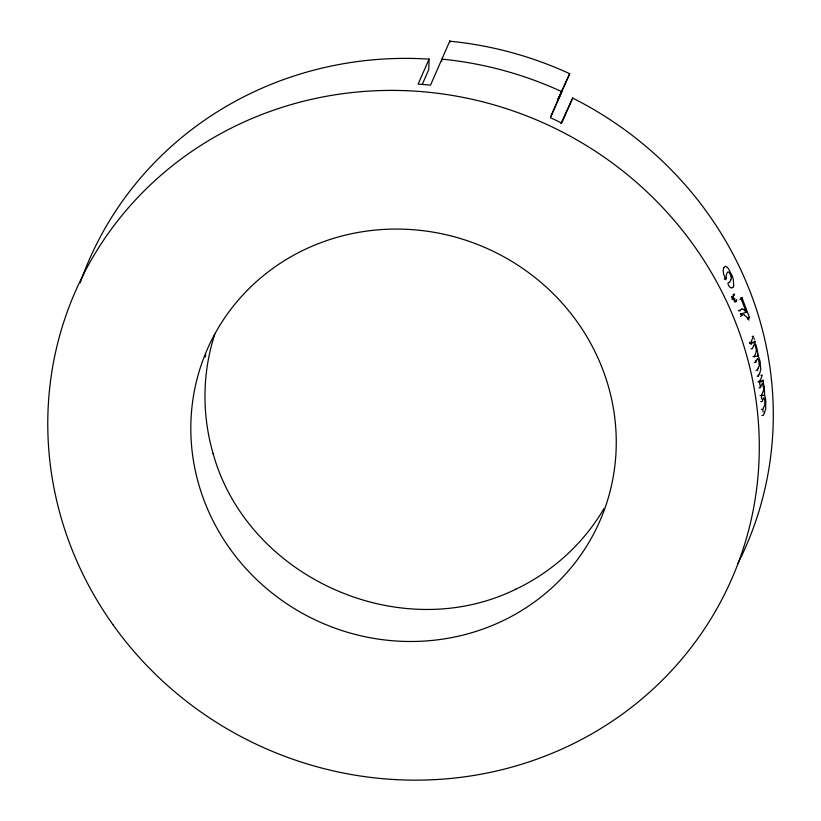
<?xml version="1.0" encoding="UTF-8"?>
<svg xmlns="http://www.w3.org/2000/svg" width="821" height="821" viewBox="0 0 821 821"><rect width="100%" height="100%" fill="white"/><g stroke="black" fill="none" stroke-linecap="round" stroke-linejoin="round"><path stroke-width="1.23" d="M449.959 42.333L449.867 41.101M441.708 61.483L441.872 59.122A358.284 342.254 23.6 0 1 561.831 91.685L557.387 101.291M756.315 351.131L756.12 352.055A41.307 7.184 78.8 0 1 755.967 352.486L754.386 356.683M763.499 390.293L763.263 391.227A41.307 6.004 85.3 0 1 763.099 391.648L762.935 392.058M733.687 285.267L733.256 279.13A8.477 1.97 66.4 0 0 732.281 276.287M726.267 275.127L727.201 272.777A38.885 8.774 65.1 0 1 727.642 272.12L728.638 272.038A3.161 0.718 65.6 0 1 729.397 272.911A3.192 0.729 65.8 0 1 730.834 275.989L731.049 276.913M214.763 334.321C202.161 372.867 201.833 415.026 213.203 453.91L213.101 453.592C247.603 577.748 400.073 645.973 515.711 589.273L515.414 589.416C552.051 572.052 583.372 543.81 603.846 508.763M730.813 279.838L730.064 281.552A33.107 7.327 66.4 0 1 729.366 282.414M561.164 92.188L569.712 73.633L550.47 117.711A358.284 342.254 23.6 0 1 561.738 123.129L572.73 97.956L560.907 123.468M758.06 368.311L757.475 370.733M758.132 368.126L759.097 365.909A19.519 3.202 81.1 0 0 759.251 365.376L758.748 360.409L757.424 358.531A29.956 5.08 79.8 0 0 757.106 359.064L755.7 362.307L754.355 362.554M759.702 373.216L760.78 369.645L760.113 362.769M763.653 407.483L764.608 405.266A19.519 2.637 87.5 0 0 764.782 404.732L764.772 399.714L763.838 397.785A29.956 4.218 86.3 0 0 763.53 398.318L762.124 401.572L760.759 401.654M764.495 412.645L765.685 408.961L765.695 402.116M422.22 84.553L428.757 69.518L429.147 58.979L418.105 84.142A358.284 342.254 23.6 0 1 430.502 85.148L449.816 41.05M550.994 115.925L557.685 100.603M557.982 99.916L560.096 95.103M560.394 94.405L560.989 93.03M561.297 92.342L562.262 90.125L561.154 92.486M731.655 296.648L733.543 295.909L734.292 294.185L734.61 294.893M735.226 301.851A12.726 2.679 69.1 0 0 736.15 301.256L736.796 299.87L734.261 300.825M740.491 314.094L746.31 312.267L741.219 299.121L741.917 297.53L740.645 297.982M747.521 318.989L748.834 318.599L749.378 317.358L741.917 297.53M751.215 344.553L750.692 342.696L753.524 336.2L752.2 336.507M750.014 343.599L754.663 342.562L754.868 340.992M757.126 376.203L758.481 376.018L759.599 373.452M759.569 382.36L762.288 375.105L760.923 375.269M764.115 386.896A8.713 1.468 85.4 0 0 763.53 383.818L763.058 379.99M761.621 396.995L761.436 395.476L762.73 392.5M763.489 407.852L762.842 409.34L761.467 409.402M761.898 415.477L763.273 415.447L764.392 412.881M557.726 99.772L559.204 96.498M558.66 97.853L559.378 96.314M559.553 95.934L560.086 94.784M560.261 94.394L560.794 93.245M557.859 99.587L558.157 98.951M740.542 316.403L742.851 314.802A47.946 9.626 72.4 0 1 744.503 314.843M723.886 267.513L723.168 270.283L723.486 273.619L725.682 279.725L726.39 278.134L724.204 279.13M569.661 73.746L569.682 73.695A358.284 342.254 23.6 0 0 449.713 41.194M572.586 98.181L572.648 98.079A358.284 342.254 23.6 0 1 737.751 563.832M738.397 310.851L741.968 309.096M734.61 298.31L734.272 298.865A3.653 0.77 68.5 0 1 733.933 298.557L732.773 296.73L731.511 297.233M732.784 287.483C730.095 290.08 725.733 281.654 729.346 282.373M733.04 294.688L734.292 294.185M731.706 299.049L732.958 298.546L732.773 296.73M732.876 299.388L734.764 298.649M734.354 301.82L736.252 301.102M739.947 299.583L741.219 299.121M747.418 317.922L749.378 317.358M749.368 343.014L750.692 342.696M749.737 342.86L755.053 341.669M751.01 348.935L752.334 348.638L753.791 345.323A30.746 5.511 77.6 0 1 754.068 344.81L754.468 344.615A4.454 0.8 77.8 0 1 755.659 347.221M752.96 356.581L754.294 356.314M753.965 356.725L757.988 355.996L757.916 354.272M755.977 370.189L757.331 369.984M758.091 381.765L759.446 381.601M759.076 381.129L763.161 380.687M758.686 382.011L762.771 381.58M759.025 387.81L760.39 387.666L761.837 384.351A30.746 4.639 84 0 1 762.114 383.838L762.452 383.653A4.454 0.677 84.2 0 1 763.243 386.322M760.072 395.589L761.436 395.476M761.765 395.424L764.495 395.24L764.567 393.495A6.742 1.026 85.6 0 0 764.495 391.104L764.3 388.549A10.273 1.786 85.5 0 0 764.105 386.927M744.257 310.225L746.31 312.267M727.344 267.42L725.518 266.271L724.163 267.061A45.36 10.416 63.9 0 0 723.917 267.554M754.663 342.562L755.772 344.799M732.322 276.297L728.771 269.267A8.395 2.022 65.8 0 0 727.334 267.369M739.68 310.41L739.957 311.108M740.901 313.54L741.435 314.936M754.109 338.242L754.396 339.278M755.361 360.809L755.7 362.307M758.276 374.889L758.481 376.018M759.692 383.12L759.928 384.628M760.051 385.388L760.277 386.907M761.703 397.764L761.878 399.283M762.904 410.1L763.048 412.009M205.219 357.043A217.924 208.175 23.6 0 1 205.691 354.631M80.16 282.886A358.284 342.254 23.6 0 1 429.034 59.122M764.505 395.034A10.119 1.683 87.8 0 1 765.86 401.808M763.325 386.527A3.335 0.554 85.1 0 1 763.561 390.55M757.978 355.811A10.119 1.981 81.3 0 1 760.256 362.492M757.896 354.231A6.742 1.221 79.2 0 0 757.609 351.911L757.126 349.387A10.273 2.073 79.1 0 0 756.736 347.796A8.713 1.714 79 0 0 755.772 344.758M755.772 347.437A3.335 0.647 78.6 0 1 756.408 351.378M744.657 315.48A41.029 8.272 73.2 0 1 748.968 320.098M741.927 308.973A48.562 10.139 73.4 0 1 744.154 309.794M735.134 301.574A8.662 1.642 67.6 0 1 732.948 298.208M731.254 277.262A18.626 4.177 66.1 0 1 730.741 279.704M726.328 278.042A10.406 2.309 65.5 0 1 726.39 275.384M733.779 285.441A45.822 9.975 67.4 0 1 732.814 287.555M229.788 548.531A214.23 204.645 23.6 0 0 596.703 527.882A214.23 204.645 23.6 0 0 384.115 229.408A214.23 204.645 23.6 0 0 229.788 548.531M112.959 624.689A358.284 342.254 23.6 0 0 726.585 590.155A358.284 342.254 23.6 0 0 371.061 90.977A358.284 342.254 23.6 0 0 112.959 624.689"/></g></svg>
